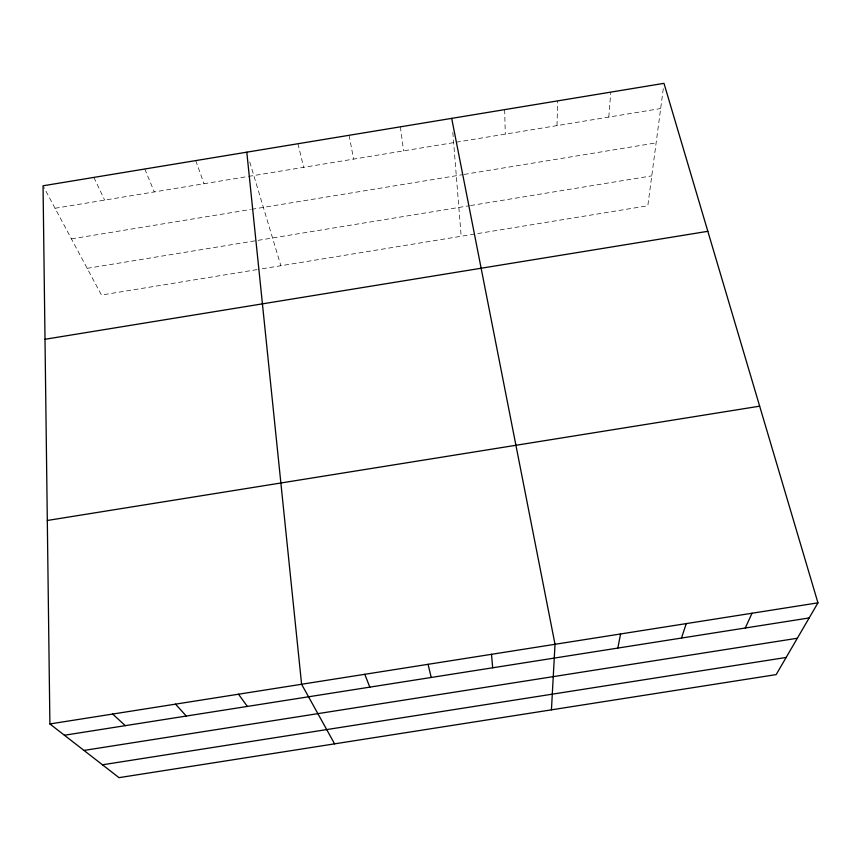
<?xml version="1.0" encoding="UTF-8"?>
<svg xmlns="http://www.w3.org/2000/svg" width="861" height="861" viewBox="0 0 861 861"><rect width="100%" height="100%" fill="white"/><g stroke="black" fill="none" stroke-linecap="round" stroke-linejoin="round"><path stroke-width="0.65" stroke-dasharray="4.3 3.23" d="M557.002 125.609L557.68 100.888M608.792 117.085L610.793 92.127M663.282 88.651L647.827 205.768L258.397 269.396M55.061 208.265L247.258 176.613M248.571 176.397L453.639 142.635M456.287 142.194L660.656 108.54M71.441 238.895L250.379 209.514M251.67 209.309L462.852 174.632M464.165 174.417L656.125 142.894M87.176 268.331L469.256 205.757M470.558 205.542L651.777 175.87M257.073 269.611L101.447 295.032L43.685 186.977M93.881 177.409L104.644 200.096M144.788 169.014L154.302 191.917M195.759 160.598L204.025 183.737M249.755 162.008L280.869 265.726M297.928 143.744L303.675 167.325M349.114 135.295L353.591 159.102M400.365 126.836L403.583 150.869M452.821 132.422L461.162 236.269M504.654 109.638L505.289 134.122"/><path stroke-width="1.29" d="M551.438 709.851L555.022 644.297L451.691 118.377M617.821 648.075L620.577 633.965M681.492 638.055L686.249 623.601M745.271 628.003L752.04 613.226M817.95 602.84L776.17 674.604L119.022 777.655L49.895 723.95L43.05 185.793L663.982 83.345L817.95 602.84L49.895 723.95M44.998 339.277L707.828 231.308M47.301 520.475L759.66 406.177M64.424 735.24L809.157 617.94M83.98 750.426L797.34 638.249M102.481 764.794L786.158 657.449M112.651 714.049L125.297 725.651M175.526 704.137L186.277 716.04M238.508 694.203L247.355 706.429M334.595 743.85L301.598 684.258L246.806 152.182M364.784 674.292L369.821 687.143M428.089 664.315L431.2 677.467M491.502 654.317L492.686 667.792"/></g></svg>
